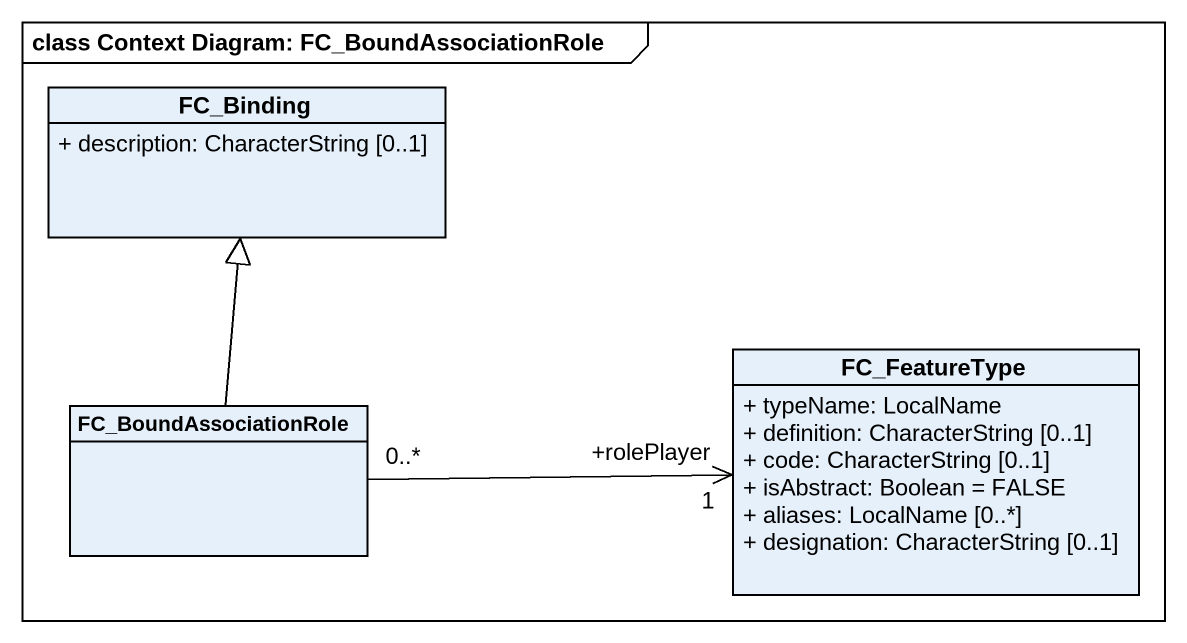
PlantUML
@startuml
mainframe class Context Diagram: FC_BoundAssociationRole
hide circle
hide empty members
skinparam classAttributeIconSize 0
class FC_Binding {
  + description: CharacterString [0..1]
}
class FC_FeatureType {
  + typeName: LocalName
  + definition: CharacterString [0..1]
  + code: CharacterString [0..1]
  + isAbstract: Boolean = FALSE
  + aliases: LocalName [0..*]
  + designation: CharacterString [0..1]
}
class FC_BoundAssociationRole
FC_BoundAssociationRole -up-|> FC_Binding
FC_BoundAssociationRole "0..*" -right-> "+rolePlayer\n1" FC_FeatureType
@enduml
